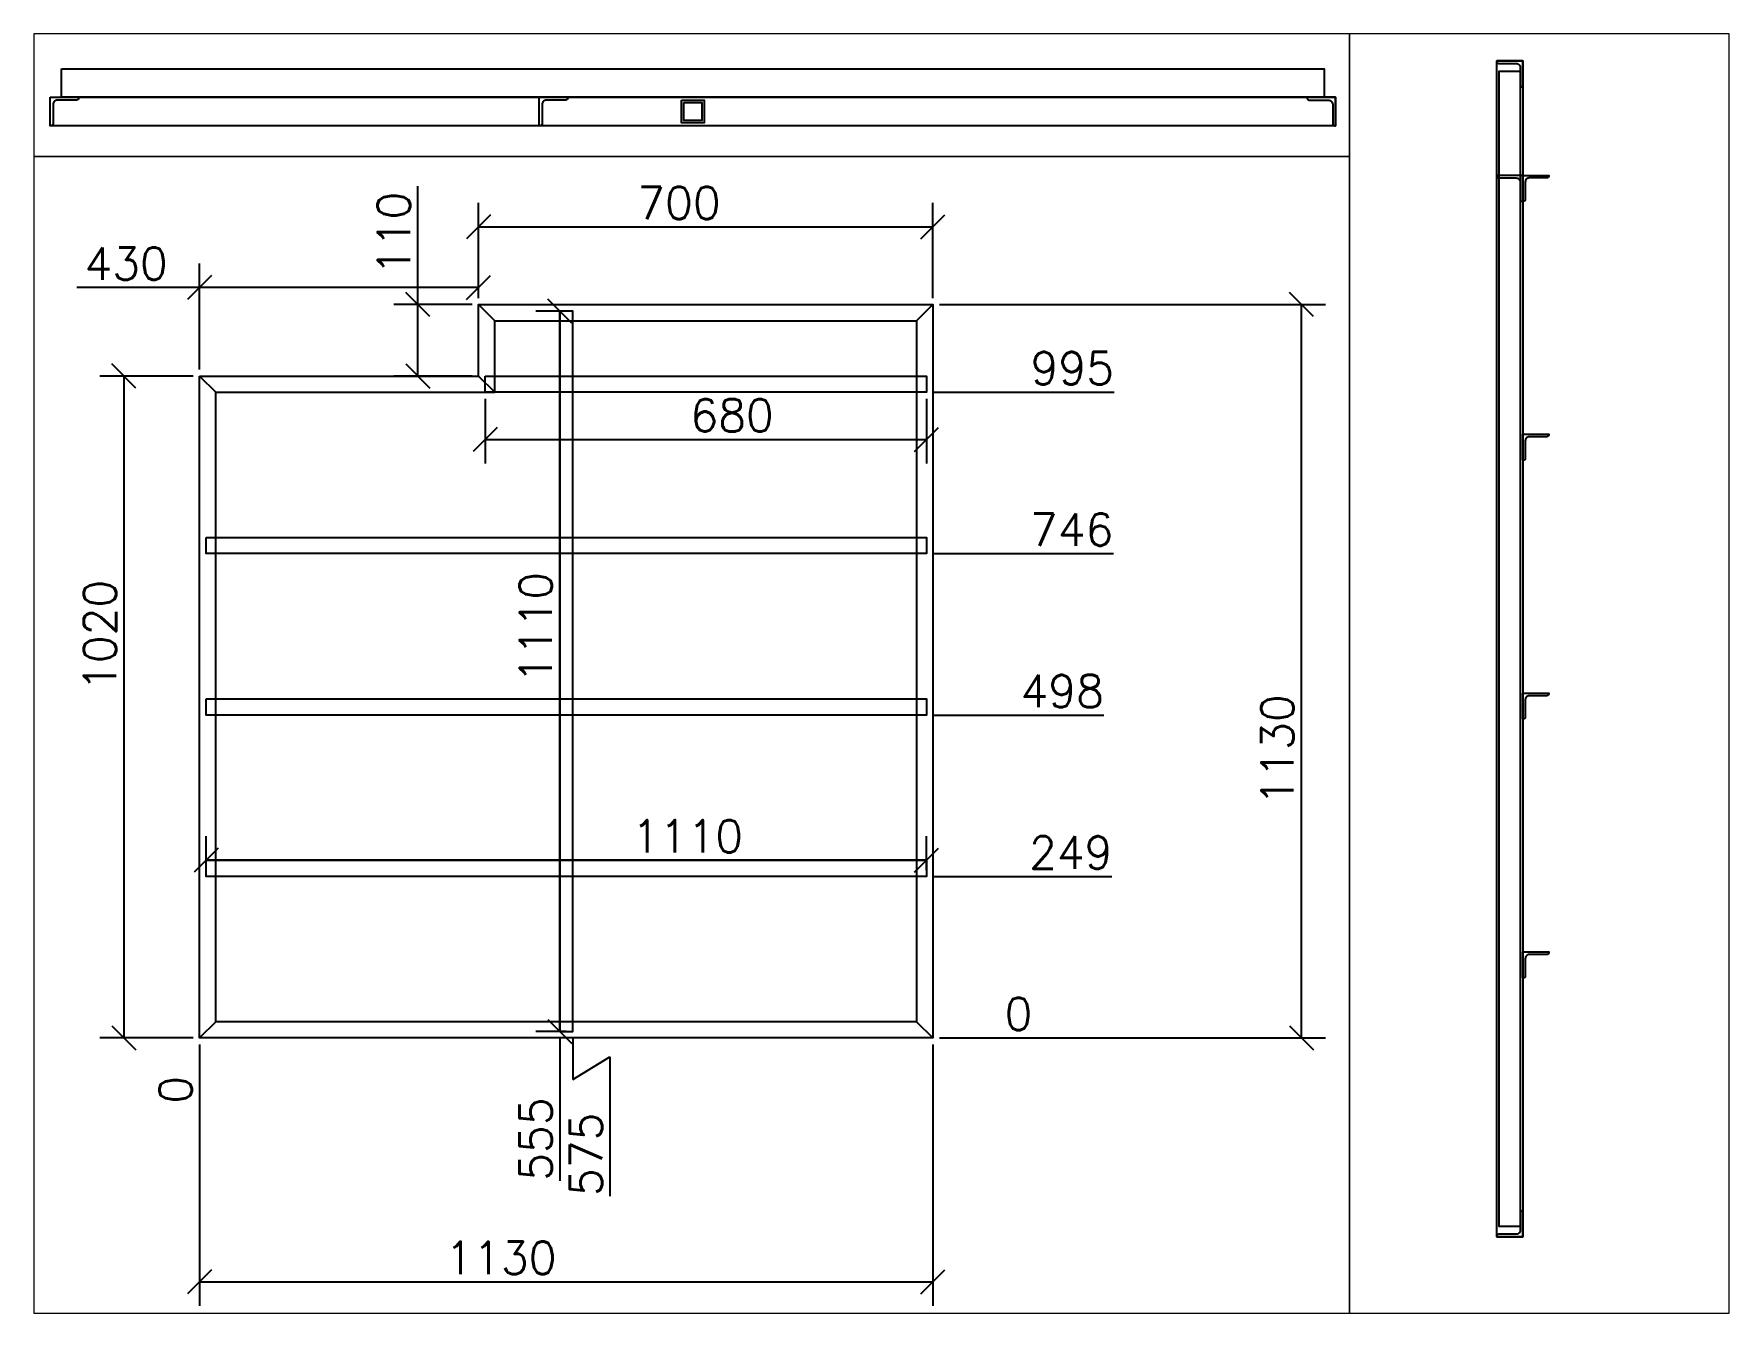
# Paper-space layout 'Barndsale' of a CAD drawing. Header units: millimetres. Extents: x 1 to 256, y 1 to 194.
# The model-space entities are those that its viewports show. They can reach past a viewport. Long polylines and large blocks are cut down to what shows.
import ezdxf

# ---------------------------------------------------------------- set-up
doc = ezdxf.new("R2010")
doc.units = ezdxf.units.MM
doc.layers.add('EPURE', color=2, linetype='Continuous')
doc.layers.add('POTCACH', color=7, linetype='Continuous')
doc.styles.add('DETX4', font='romans.shx', dxfattribs={"height": 50})
doc.dimstyles.new('DETX4', dxfattribs={"dimtxt": 50, "dimasz": 37, "dimexe": 37, "dimexo": 10, "dimgap": 12, "dimtad": 1, "dimdec": 0, "dimdsep": 46, "dimtxsty": 'DETX4', "dimblk": 'OBLIQUE', "dimcen": 0.09, "dimadec": 0, "dimazin": 0, "dimtfac": 1, "dimtdec": 0, "dimtix": 1, "dimtofl": 0, "dimtmove": 0, "dimatfit": 3, "dimldrblk": 'OBLIQUE', "dimfxl": 1, "dimtolj": 1, "dimtzin": 0, "dimarcsym": 0})

# ---------------------------------------------------------------- blocks, each defined once
blk = doc.blocks.new('_OBLIQUE')
at = {"color": 0, "linetype": 'ByBlock'}
blk.add_line((-0.5, -0.5), (0.5, 0.5), dxfattribs=at)
blk = doc.blocks.new('*D221')
at = {"layer": 'Defpoints', "color": 0, "transparency": 16777216}
for p in [(-16500.2, 35058.9), (-17200.2, 34939.2), (-16500.2, 34939.2)]:
    blk.add_point(p, dxfattribs=at)
at = {"layer": 'POTCACH', "color": 0, "lineweight": -2, "transparency": 16777216}
for p, q in [((-17200.2, 34949.2), (-17200.2, 35095.9)), ((-16500.2, 34949.2), (-16500.2, 35095.9)), ((-17200.2, 35058.9), (-16500.2, 35058.9))]:
    blk.add_line(p, q, dxfattribs=at)
at = {"layer": 'POTCACH', "color": 0, "lineweight": -2, "transparency": 16777216, "xscale": 37, "yscale": 37, "zscale": 37, "rotation": 180}
blk.add_blockref('_OBLIQUE', (-17200.2, 35058.9), dxfattribs=at)
at = {"layer": 'POTCACH', "color": 0, "lineweight": -2, "transparency": 16777216, "xscale": 37, "yscale": 37, "zscale": 37}
blk.add_blockref('_OBLIQUE', (-16500.2, 35058.9), dxfattribs=at)
at = {"layer": 'POTCACH', "color": 0, "transparency": 16777216, "insert": (-16891.5, 35095.9), "char_height": 50, "attachment_point": 5, "style": 'DETX4'}
blk.add_mtext('\\A1;700', dxfattribs=at)
blk = doc.blocks.new('*D222')
at = {"layer": 'Defpoints', "color": 0, "transparency": 16777216}
for p in [(-17293.9, 34939.2), (-17200.2, 34939.2), (-17200.2, 34829.2)]:
    blk.add_point(p, dxfattribs=at)
at = {"layer": 'POTCACH', "color": 0, "lineweight": -2, "transparency": 16777216}
for p, q in [((-17293.9, 34939.2), (-17293.9, 35121.6)), ((-17210.2, 34939.2), (-17330.9, 34939.2)), ((-17293.9, 34829.2), (-17293.9, 34939.2)), ((-17210.2, 34829.2), (-17330.9, 34829.2))]:
    blk.add_line(p, q, dxfattribs=at)
at = {"layer": 'POTCACH', "color": 0, "lineweight": -2, "transparency": 16777216, "xscale": 37, "yscale": 37, "zscale": 37}
for p, rotation in [((-17293.9, 34939.2), 90), ((-17293.9, 34829.2), 270)]:
    blk.add_blockref('_OBLIQUE', p, dxfattribs=dict(at, rotation=rotation))
at = {"layer": 'POTCACH', "color": 0, "transparency": 16777216, "insert": (-17330.9, 35048.9), "char_height": 50, "attachment_point": 5, "rotation": 90, "style": 'DETX4'}
blk.add_mtext('\\A1;110', dxfattribs=at)
blk = doc.blocks.new('*D223')
at = {"layer": 'Defpoints', "color": 0, "transparency": 16777216}
for p in [(-17200.2, 34965.4), (-17200.2, 34939.2), (-17630.2, 34829.2)]:
    blk.add_point(p, dxfattribs=at)
at = {"layer": 'POTCACH', "color": 0, "lineweight": -2, "transparency": 16777216}
for p, q in [((-17630.2, 34839.2), (-17630.2, 35002.4)), ((-17200.2, 34949.2), (-17200.2, 35002.4)), ((-17630.2, 34965.4), (-17819.7, 34965.4)), ((-17200.2, 34965.4), (-17630.2, 34965.4))]:
    blk.add_line(p, q, dxfattribs=at)
at = {"layer": 'POTCACH', "color": 0, "lineweight": -2, "transparency": 16777216, "xscale": 37, "yscale": 37, "zscale": 37, "rotation": 180}
blk.add_blockref('_OBLIQUE', (-17630.2, 34965.4), dxfattribs=at)
at = {"layer": 'POTCACH', "color": 0, "lineweight": -2, "transparency": 16777216, "xscale": 37, "yscale": 37, "zscale": 37}
blk.add_blockref('_OBLIQUE', (-17200.2, 34965.4), dxfattribs=at)
at = {"layer": 'POTCACH', "color": 0, "transparency": 16777216, "insert": (-17743.5, 35002.4), "char_height": 50, "attachment_point": 5, "style": 'DETX4'}
blk.add_mtext('\\A1;430', dxfattribs=at)
blk = doc.blocks.new('*D224')
at = {"layer": 'Defpoints', "color": 0, "transparency": 16777216}
for p in [(-17630.2, 34829.2), (-17746.9, 33809.2), (-17630.2, 33809.2)]:
    blk.add_point(p, dxfattribs=at)
at = {"layer": 'POTCACH', "color": 0, "lineweight": -2, "transparency": 16777216}
for p, q in [((-17640.2, 34829.2), (-17783.9, 34829.2)), ((-17746.9, 34829.2), (-17746.9, 33809.2)), ((-17640.2, 33809.2), (-17783.9, 33809.2))]:
    blk.add_line(p, q, dxfattribs=at)
at = {"layer": 'POTCACH', "color": 0, "lineweight": -2, "transparency": 16777216, "xscale": 37, "yscale": 37, "zscale": 37}
for p, rotation in [((-17746.9, 34829.2), 90), ((-17746.9, 33809.2), 270)]:
    blk.add_blockref('_OBLIQUE', p, dxfattribs=dict(at, rotation=rotation))
at = {"layer": 'POTCACH', "color": 0, "transparency": 16777216, "insert": (-17783.9, 34429.5), "char_height": 50, "attachment_point": 5, "rotation": 90, "style": 'DETX4'}
blk.add_mtext('\\A1;1020', dxfattribs=at)
blk = doc.blocks.new('*D225')
at = {"layer": 'Defpoints', "color": 0, "transparency": 16777216}
for p in [(-17630.2, 33809.2), (-16500.2, 33809.2), (-16500.2, 33433.5)]:
    blk.add_point(p, dxfattribs=at)
at = {"layer": 'POTCACH', "color": 0, "lineweight": -2, "transparency": 16777216}
for p, q in [((-17630.2, 33799.2), (-17630.2, 33396.5)), ((-16500.2, 33799.2), (-16500.2, 33396.5)), ((-17630.2, 33433.5), (-16500.2, 33433.5))]:
    blk.add_line(p, q, dxfattribs=at)
at = {"layer": 'POTCACH', "color": 0, "lineweight": -2, "transparency": 16777216, "xscale": 37, "yscale": 37, "zscale": 37, "rotation": 180}
blk.add_blockref('_OBLIQUE', (-17630.2, 33433.5), dxfattribs=at)
at = {"layer": 'POTCACH', "color": 0, "lineweight": -2, "transparency": 16777216, "xscale": 37, "yscale": 37, "zscale": 37}
blk.add_blockref('_OBLIQUE', (-16500.2, 33433.5), dxfattribs=at)
at = {"layer": 'POTCACH', "color": 0, "transparency": 16777216, "insert": (-17165.9, 33470.5), "char_height": 50, "attachment_point": 5, "style": 'DETX4'}
blk.add_mtext('\\A1;1130', dxfattribs=at)
blk = doc.blocks.new('*D226')
at = {"layer": 'Defpoints', "color": 0, "transparency": 16777216}
for p in [(-16500.2, 34939.2), (-15932.2, 34939.2), (-16500.2, 33809.2)]:
    blk.add_point(p, dxfattribs=at)
at = {"layer": 'POTCACH', "color": 0, "lineweight": -2, "transparency": 16777216}
for p, q in [((-16490.2, 34939.2), (-15895.2, 34939.2)), ((-15932.2, 33809.2), (-15932.2, 34939.2)), ((-16490.2, 33809.2), (-15895.2, 33809.2))]:
    blk.add_line(p, q, dxfattribs=at)
at = {"layer": 'POTCACH', "color": 0, "lineweight": -2, "transparency": 16777216, "xscale": 37, "yscale": 37, "zscale": 37}
for p, rotation in [((-15932.2, 34939.2), 90), ((-15932.2, 33809.2), 270)]:
    blk.add_blockref('_OBLIQUE', p, dxfattribs=dict(at, rotation=rotation))
at = {"layer": 'POTCACH', "color": 0, "transparency": 16777216, "insert": (-15969.2, 34253), "char_height": 50, "attachment_point": 5, "rotation": 90, "style": 'DETX4'}
blk.add_mtext('\\A1;1130', dxfattribs=at)
blk = doc.blocks.new('*D227')
at = {"layer": 'Defpoints', "color": 0, "transparency": 16777216}
for p in [(-17075.2, 34929.2), (-17055.2, 34929.2), (-17055.2, 33819.2)]:
    blk.add_point(p, dxfattribs=at)
at = {"layer": 'POTCACH', "color": 0, "lineweight": -2, "transparency": 16777216}
for p, q in [((-17065.2, 34929.2), (-17112.2, 34929.2)), ((-17075.2, 33819.2), (-17075.2, 34929.2)), ((-17065.2, 33819.2), (-17112.2, 33819.2))]:
    blk.add_line(p, q, dxfattribs=at)
at = {"layer": 'POTCACH', "color": 0, "lineweight": -2, "transparency": 16777216, "xscale": 37, "yscale": 37, "zscale": 37}
for p, rotation in [((-17075.2, 34929.2), 90), ((-17075.2, 33819.2), 270)]:
    blk.add_blockref('_OBLIQUE', p, dxfattribs=dict(at, rotation=rotation))
at = {"layer": 'POTCACH', "color": 0, "transparency": 16777216, "insert": (-17112.2, 34441.5), "char_height": 50, "attachment_point": 5, "rotation": 90, "style": 'DETX4'}
blk.add_mtext('\\A1;1110', dxfattribs=at)
blk = doc.blocks.new('*D228')
at = {"layer": 'Defpoints', "color": 0, "transparency": 16777216}
for p in [(-17620.2, 34083), (-17620.2, 34058), (-16510.2, 34058)]:
    blk.add_point(p, dxfattribs=at)
at = {"layer": 'POTCACH', "color": 0, "lineweight": -2, "transparency": 16777216}
for p, q in [((-17620.2, 34068), (-17620.2, 34120)), ((-16510.2, 34068), (-16510.2, 34120)), ((-16510.2, 34083), (-17620.2, 34083))]:
    blk.add_line(p, q, dxfattribs=at)
at = {"layer": 'POTCACH', "color": 0, "lineweight": -2, "transparency": 16777216, "xscale": 37, "yscale": 37, "zscale": 37, "rotation": 180}
blk.add_blockref('_OBLIQUE', (-17620.2, 34083), dxfattribs=at)
at = {"layer": 'POTCACH', "color": 0, "lineweight": -2, "transparency": 16777216, "xscale": 37, "yscale": 37, "zscale": 37}
blk.add_blockref('_OBLIQUE', (-16510.2, 34083), dxfattribs=at)
at = {"layer": 'POTCACH', "color": 0, "transparency": 16777216, "insert": (-16878.4, 34120), "char_height": 50, "attachment_point": 5, "style": 'DETX4'}
blk.add_mtext('\\A1;1110', dxfattribs=at)
blk = doc.blocks.new('*D229')
at = {"layer": 'Defpoints', "color": 0, "transparency": 16777216}
for p in [(-17190.2, 34804.2), (-16510.2, 34804.2), (-16510.2, 34731.6)]:
    blk.add_point(p, dxfattribs=at)
at = {"layer": 'POTCACH', "color": 0, "lineweight": -2, "transparency": 16777216}
for p, q in [((-17190.2, 34794.2), (-17190.2, 34694.6)), ((-16510.2, 34794.2), (-16510.2, 34694.6)), ((-17190.2, 34731.6), (-16510.2, 34731.6))]:
    blk.add_line(p, q, dxfattribs=at)
at = {"layer": 'POTCACH', "color": 0, "lineweight": -2, "transparency": 16777216, "xscale": 37, "yscale": 37, "zscale": 37, "rotation": 180}
blk.add_blockref('_OBLIQUE', (-17190.2, 34731.6), dxfattribs=at)
at = {"layer": 'POTCACH', "color": 0, "lineweight": -2, "transparency": 16777216, "xscale": 37, "yscale": 37, "zscale": 37}
blk.add_blockref('_OBLIQUE', (-16510.2, 34731.6), dxfattribs=at)
at = {"layer": 'POTCACH', "color": 0, "transparency": 16777216, "insert": (-16809.6, 34768.6), "char_height": 50, "attachment_point": 5, "style": 'DETX4'}
blk.add_mtext('\\A1;680', dxfattribs=at)
blk = doc.blocks.new('*D230')
at = {"layer": 'Defpoints', "color": 0, "transparency": 16777216}
for p in [(-16500.2, 33809.2), (-16500.2, 33809.2), (-16396.8, 33809.2)]:
    blk.add_point(p, dxfattribs=at)
at = {"layer": 'POTCACH', "color": 0, "lineweight": -2, "transparency": 16777216}
blk.add_line((-16490.2, 33809.2), (-16351.5, 33809.2), dxfattribs=at)
at = {"layer": 'POTCACH', "color": 0, "transparency": 16777216, "insert": (-16368.2, 33846.2), "char_height": 50, "attachment_point": 5, "style": 'DETX4'}
blk.add_mtext('\\A1;0', dxfattribs=at)
blk = doc.blocks.new('*D231')
at = {"layer": 'Defpoints', "color": 0, "transparency": 16777216}
for p in [(-16510.2, 34058), (-16362.7, 34058), (-16500.2, 33809.2)]:
    blk.add_point(p, dxfattribs=at)
at = {"layer": 'POTCACH', "color": 0, "lineweight": -2, "transparency": 16777216}
blk.add_line((-16500.2, 34058), (-16224.5, 34058), dxfattribs=at)
at = {"layer": 'POTCACH', "color": 0, "transparency": 16777216, "insert": (-16287.6, 34095), "char_height": 50, "attachment_point": 5, "style": 'DETX4'}
blk.add_mtext('\\A1;249', dxfattribs=at)
blk = doc.blocks.new('*D232')
at = {"layer": 'Defpoints', "color": 0, "transparency": 16777216}
for p in [(-16510.2, 34306.7), (-16377.1, 34306.7), (-16500.2, 33809.2)]:
    blk.add_point(p, dxfattribs=at)
at = {"layer": 'POTCACH', "color": 0, "lineweight": -2, "transparency": 16777216}
blk.add_line((-16500.2, 34306.7), (-16236.5, 34306.7), dxfattribs=at)
at = {"layer": 'POTCACH', "color": 0, "transparency": 16777216, "insert": (-16300.8, 34343.7), "char_height": 50, "attachment_point": 5, "style": 'DETX4'}
blk.add_mtext('\\A1;498', dxfattribs=at)
blk = doc.blocks.new('*D233')
at = {"layer": 'Defpoints', "color": 0, "transparency": 16777216}
for p in [(-16510.2, 34555.5), (-16362.6, 34555.5), (-16500.2, 33809.2)]:
    blk.add_point(p, dxfattribs=at)
at = {"layer": 'POTCACH', "color": 0, "lineweight": -2, "transparency": 16777216}
blk.add_line((-16500.2, 34555.5), (-16222, 34555.5), dxfattribs=at)
at = {"layer": 'POTCACH', "color": 0, "transparency": 16777216, "insert": (-16286.3, 34592.5), "char_height": 50, "attachment_point": 5, "style": 'DETX4'}
blk.add_mtext('\\A1;746', dxfattribs=at)
blk = doc.blocks.new('*D234')
at = {"layer": 'Defpoints', "color": 0, "transparency": 16777216}
for p in [(-16510.2, 34804.2), (-16361.5, 34804.2), (-16500.2, 33809.2)]:
    blk.add_point(p, dxfattribs=at)
at = {"layer": 'POTCACH', "color": 0, "lineweight": -2, "transparency": 16777216}
blk.add_line((-16500.2, 34804.2), (-16221, 34804.2), dxfattribs=at)
at = {"layer": 'POTCACH', "color": 0, "transparency": 16777216, "insert": (-16285.2, 34841.2), "char_height": 50, "attachment_point": 5, "style": 'DETX4'}
blk.add_mtext('\\A1;995', dxfattribs=at)
blk = doc.blocks.new('*D235')
at = {"layer": 'Defpoints', "color": 0, "transparency": 16777216}
for p in [(-17630.2, 33809.2), (-17630.2, 33809.2), (-17630.2, 33758.1)]:
    blk.add_point(p, dxfattribs=at)
at = {"layer": 'POTCACH', "color": 0, "lineweight": -2, "transparency": 16777216}
blk.add_line((-17630.2, 33799.2), (-17630.2, 33712.8), dxfattribs=at)
at = {"layer": 'POTCACH', "color": 0, "transparency": 16777216, "insert": (-17667.2, 33729.4), "char_height": 50, "attachment_point": 5, "rotation": 90, "style": 'DETX4'}
blk.add_mtext('\\A1;0', dxfattribs=at)
blk = doc.blocks.new('*D236')
at = {"layer": 'Defpoints', "color": 0, "transparency": 16777216}
for p in [(-17075.2, 33819.2), (-17630.2, 33809.2), (-17075.2, 33729.7)]:
    blk.add_point(p, dxfattribs=at)
at = {"layer": 'POTCACH', "color": 0, "lineweight": -2, "transparency": 16777216}
blk.add_line((-17075.2, 33809.2), (-17075.2, 33589.1), dxfattribs=at)
at = {"layer": 'POTCACH', "color": 0, "transparency": 16777216, "insert": (-17112.2, 33653.4), "char_height": 50, "attachment_point": 5, "rotation": 90, "style": 'DETX4'}
blk.add_mtext('\\A1;555', dxfattribs=at)
blk = doc.blocks.new('*D237')
at = {"layer": 'Defpoints', "color": 0, "transparency": 16777216}
for p in [(-17055.2, 33819.2), (-17630.2, 33809.2), (-16997.8, 33706.2)]:
    blk.add_point(p, dxfattribs=at)
at = {"layer": 'POTCACH', "color": 0, "lineweight": -2, "transparency": 16777216}
for p, q in [((-17055.2, 33809.2), (-17055.2, 33745.2)), ((-17055.2, 33745.2), (-16997.8, 33780.2)), ((-16997.8, 33780.2), (-16997.8, 33565.6))]:
    blk.add_line(p, q, dxfattribs=at)
at = {"layer": 'POTCACH', "color": 0, "transparency": 16777216, "insert": (-17034.8, 33629.9), "char_height": 50, "attachment_point": 5, "rotation": 90, "style": 'DETX4'}
blk.add_mtext('\\A1;575', dxfattribs=at)

msp = doc.modelspace()

# ---------------------------------------------------------------- linework, layer by layer
at = {"layer": 'EPURE'}
for points in [[(-17630.2, 35663.7), (-17605.2, 35663.7), (-17605.2, 35663.1, -0.414214), (-17607, 35661.2), (-17623.9, 35661.2, 0.414214), (-17627.7, 35657.5), (-17627.7, 35640.6, -0.414214), (-17629.5, 35638.7), (-17630.2, 35638.7), (-17630.2, 35663.7)], [(-17200.2, 35663.7), (-17175.2, 35663.7), (-17175.2, 35663.1, -0.414214), (-17177, 35661.2), (-17193.9, 35661.2, 0.414214), (-17197.7, 35657.5), (-17197.7, 35640.6, -0.414214), (-17199.5, 35638.7), (-17200.2, 35638.7), (-17200.2, 35663.7)], [(-16500.2, 35663.7), (-16525.2, 35663.7), (-16525.2, 35663.1, 0.414214), (-16523.3, 35661.2), (-16506.4, 35661.2, -0.414214), (-16502.7, 35657.5), (-16502.7, 35640.6, 0.414214), (-16500.8, 35638.7), (-16500.2, 35638.7), (-16500.2, 35663.7)], [(-15457.3, 34939.2), (-15482.3, 34939.2), (-15482.3, 34938.6, 0.414214), (-15480.4, 34936.7), (-15463.5, 34936.7, -0.414214), (-15459.8, 34933), (-15459.8, 34916.1, 0.414214), (-15457.9, 34914.2), (-15457.3, 34914.2), (-15457.3, 34939.2)], [(-15457.3, 34829.2), (-15482.3, 34829.2), (-15482.3, 34828.6, 0.414214), (-15480.4, 34826.7), (-15463.5, 34826.7, -0.414214), (-15459.8, 34823), (-15459.8, 34806.1, 0.414214), (-15457.9, 34804.2), (-15457.3, 34804.2), (-15457.3, 34829.2)], [(-15457.3, 34829.2), (-15432.3, 34829.2), (-15432.3, 34828.6, -0.414214), (-15434.2, 34826.7), (-15451, 34826.7, 0.414214), (-15454.8, 34823), (-15454.8, 34806.1, -0.414214), (-15456.7, 34804.2), (-15457.3, 34804.2), (-15457.3, 34829.2)], [(-15457.3, 34580.5), (-15432.3, 34580.5), (-15432.3, 34579.8, -0.414214), (-15434.2, 34578), (-15451, 34578, 0.414214), (-15454.8, 34574.2), (-15454.8, 34557.3, -0.414214), (-15456.7, 34555.5), (-15457.3, 34555.5), (-15457.3, 34580.5)], [(-15457.3, 34331.7), (-15432.3, 34331.7), (-15432.3, 34331.1, -0.414214), (-15434.2, 34329.2), (-15451, 34329.2, 0.414214), (-15454.8, 34325.5), (-15454.8, 34308.6, -0.414214), (-15456.7, 34306.7), (-15457.3, 34306.7), (-15457.3, 34331.7)], [(-15457.3, 34083), (-15432.3, 34083), (-15432.3, 34082.3, -0.414214), (-15434.2, 34080.5), (-15451, 34080.5, 0.414214), (-15454.8, 34076.7), (-15454.8, 34059.8, -0.414214), (-15456.7, 34058), (-15457.3, 34058), (-15457.3, 34083)], [(-15457.3, 33809.2), (-15457.3, 33834.2), (-15457.9, 33834.2, 0.414214), (-15459.8, 33832.3), (-15459.8, 33815.5, -0.414214), (-15463.5, 33811.7), (-15480.4, 33811.7, 0.414214), (-15482.3, 33809.8), (-15482.3, 33809.2), (-15457.3, 33809.2)]]:
    msp.add_lwpolyline(points, format="xyb", dxfattribs=at)
at = {"layer": 'POTCACH'}
for p, q in [((-17200.2, 34939.2), (-17175.2, 34914.2)), ((-16500.2, 34939.2), (-16525.2, 34914.2)), ((-17630.2, 34829.2), (-17605.2, 34804.2)), ((-17200.2, 34829.2), (-17175.2, 34804.2)), ((-17605.2, 33834.2), (-17630.2, 33809.2)), ((-16525.2, 33834.2), (-16500.2, 33809.2))]:
    msp.add_line(p, q, dxfattribs=at)
for points in [[(-17620.2, 35688.7), (-16510.2, 35688.7), (-16510.2, 35663.7), (-17620.2, 35663.7)], [(-17630.2, 35663.7), (-16500.2, 35663.7), (-16500.2, 35638.7), (-17630.2, 35638.7)], [(-17075.2, 35661.2), (-17055.2, 35661.2), (-17055.2, 35641.2), (-17075.2, 35641.2)], [(-17073.2, 35659.2), (-17057.2, 35659.2), (-17057.2, 35643.2), (-17073.2, 35643.2)], [(-15482.3, 34939.2), (-15457.3, 34939.2), (-15457.3, 33809.2), (-15482.3, 33809.2)], [(-17075.2, 33819.2), (-17055.2, 33819.2), (-17055.2, 34929.2), (-17075.2, 34929.2)], [(-15459.8, 33819.2), (-15479.8, 33819.2), (-15479.8, 34929.2), (-15459.8, 34929.2)], [(-17605.2, 34804.2), (-17175.2, 34804.2), (-17175.2, 34914.2), (-16525.2, 34914.2), (-16525.2, 33834.2), (-17605.2, 33834.2)], [(-17190.2, 34829.2), (-16510.2, 34829.2), (-16510.2, 34804.2), (-17190.2, 34804.2)], [(-17620.2, 34580.5), (-16510.2, 34580.5), (-16510.2, 34555.5), (-17620.2, 34555.5)], [(-17620.2, 34331.7), (-16510.2, 34331.7), (-16510.2, 34306.7), (-17620.2, 34306.7)], [(-17620.2, 34083), (-16510.2, 34083), (-16510.2, 34058), (-17620.2, 34058)]]:
    msp.add_lwpolyline(points, close=True, dxfattribs=at)
msp.add_lwpolyline([(-17630.2, 34829.2), (-17200.2, 34829.2), (-17200.2, 34939.2), (-16500.2, 34939.2), (-16500.2, 33809.2), (-17630.2, 33809.2), (-17630.2, 34829.2)], dxfattribs=at)

# ---------------------------------------------------------------- dimensions: what is measured, and where the dimension line sits
for base, p1, p2, picture, middle in [((-16500.2, 35058.9), (-17200.2, 34939.2), (-16500.2, 34939.2), '*D221', (-16891.5, 35058.9)), ((-17200.2, 34965.4), (-17630.2, 34829.2), (-17200.2, 34939.2), '*D223', (-17743.5, 34965.4)), ((-16510.2, 34731.6), (-17190.2, 34804.2), (-16510.2, 34804.2), '*D229', (-16809.6, 34731.6)), ((-17620.2, 34083), (-16510.2, 34058), (-17620.2, 34058), '*D228', (-16878.4, 34083)), ((-16500.2, 33433.5), (-17630.2, 33809.2), (-16500.2, 33809.2), '*D225', (-17165.9, 33433.5))]:
    dim = msp.add_linear_dim(base=base, p1=p1, p2=p2, dimstyle='DETX4', dxfattribs=at)
    dim.commit()
    dim.dimension.update_dxf_attribs({"geometry": picture, "text_midpoint": middle, "dimtype": 160})
for base, p1, p2, picture, middle in [((-17293.9, 34939.2), (-17200.2, 34829.2), (-17200.2, 34939.2), '*D222', (-17293.9, 35048.9)), ((-15932.2, 34939.2), (-16500.2, 33809.2), (-16500.2, 34939.2), '*D226', (-15932.2, 34253)), ((-17075.2, 34929.2), (-17055.2, 33819.2), (-17055.2, 34929.2), '*D227', (-17075.2, 34441.5)), ((-17746.9, 33809.2), (-17630.2, 34829.2), (-17630.2, 33809.2), '*D224', (-17746.9, 34429.5))]:
    dim = msp.add_linear_dim(base=base, p1=p1, p2=p2, angle=90, dimstyle='DETX4', dxfattribs=at)
    dim.commit()
    dim.dimension.update_dxf_attribs({"geometry": picture, "text_midpoint": middle, "dimtype": 160})
for feature_location, offset, dtype, origin, picture, middle in [((-16510.2, 34804.2), (148.6, 0), 0, (-16500.2, 33809.2), '*D234', (-16285.2, 34841.2)), ((-16510.2, 34555.5), (147.6, 0), 0, (-16500.2, 33809.2), '*D233', (-16286.3, 34592.5)), ((-16510.1702651, 34306.7058453), (133.0972957, 0), 0, (-16500.1702651, 33809.2058453), '*D232', (-16300.7872551, 34343.7058453)), ((-16510.2, 34058), (147.4, 0), 0, (-16500.2, 33809.2), '*D231', (-16287.6, 34095)), ((-16500.1702651, 33809.2058453), (103.3274513, 0), 0, (-16500.1702651, 33809.2058453), '*D230', (-16368.1761471, 33846.2058453)), ((-17075.2, 33819.2), (0, -89.5), 1, (-17630.2, 33809.2), '*D236', (-17112.2, 33653.4)), ((-17055.2, 33819.2), (57.3, -113), 1, (-17630.2, 33809.2), '*D237', (-17034.8, 33629.9)), ((-17630.1702651, 33809.2058453), (0, -51.101631), 1, (-17630.1702651, 33809.2058453), '*D235', (-17667.1702651, 33729.4375476))]:
    dim = msp.add_ordinate_dim(feature_location=feature_location, offset=offset, dtype=dtype, origin=origin, dimstyle='DETX4', dxfattribs=at)
    dim.commit()
    dim.dimension.update_dxf_attribs({"geometry": picture, "text_midpoint": middle})

psp = doc.layouts.new('Barndsale')

# ---------------------------------------------------------------- viewports
at = {"layer": 'POTCACH'}
for center, size, view_center_point, view_height, status in [((99.75, 184.72), (198.04, 18.44286), (-17066.17, 35665.53), 107.71842, 4), ((227.33, 97.69), (57.13, 192.505), (-15441.33, 34350.56), 1229.062, 3)]:
    psp.add_viewport(center=center, size=size, view_center_point=view_center_point, view_height=view_height, status=status, dxfattribs=at)
psp.add_viewport(center=(99.75, 88.47), size=(198.04, 174.0624), view_center_point=(-16871.74, 34276.41), view_height=1782.1364, dxfattribs=at)

doc.saveas('drawing.dxf')
